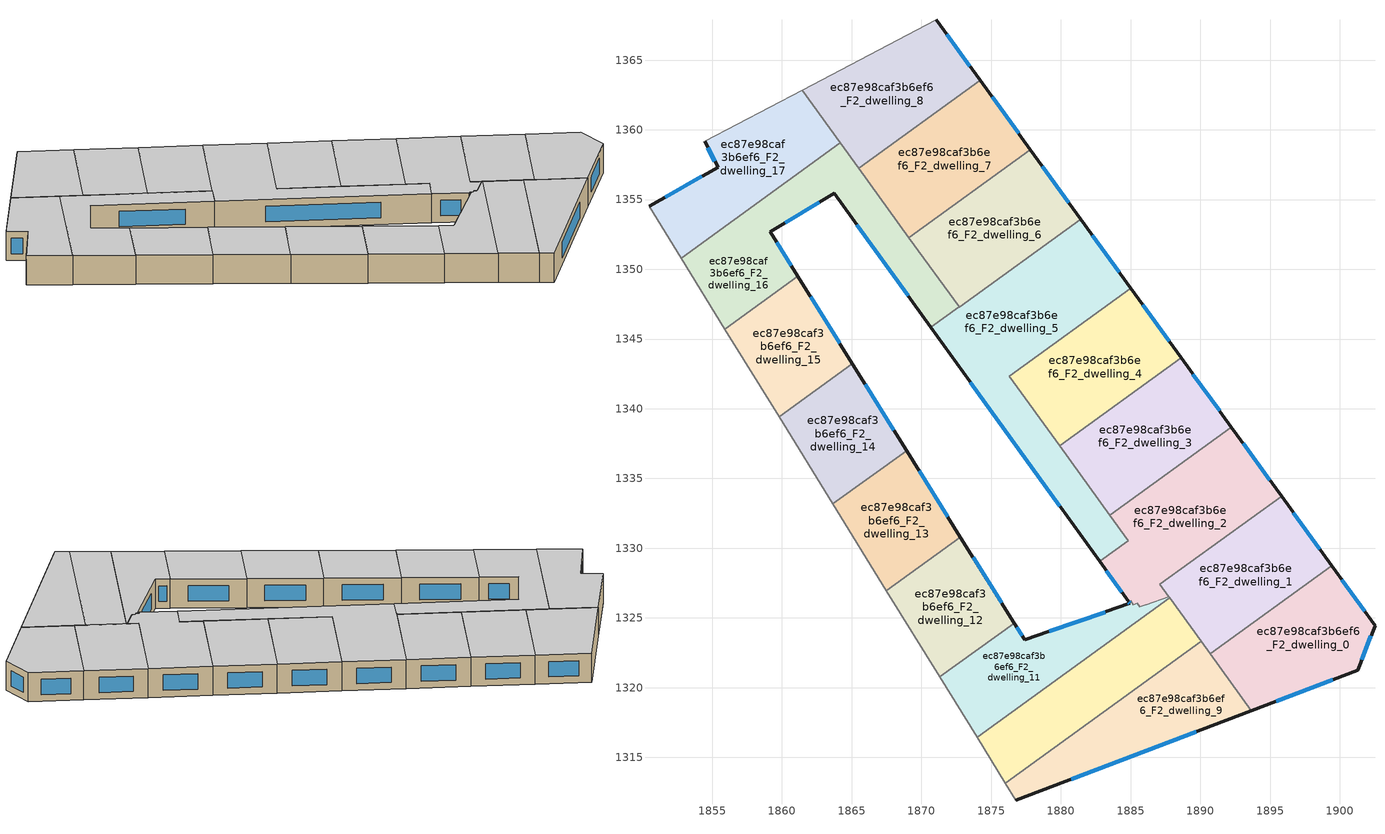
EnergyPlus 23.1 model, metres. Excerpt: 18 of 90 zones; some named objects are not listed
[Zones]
ec87e98caf3b6ef6_F2_dwelling_0
 floor to ec87e98caf3b6ef6_F1_dwelling_0 (EU_floor_Construction): 1899.42,1328.74 1902.52,1324.46 1901.3,1321.26 1893.65,1318.35 1890.7,1322.43 z6
 wall outside (EU_wall_Construction): 1893.65,1318.35 1901.3,1321.26 1902.52,1324.46 1899.42,1328.74 z6:9
 wall to ec87e98caf3b6ef6_F2_dwelling_1 (EU_wall_Construction): 1899.42,1328.74 1890.7,1322.43 z6:9
 wall to ec87e98caf3b6ef6_F2_dwelling_9 (EU_wall_Construction): 1890.7,1322.43 1893.65,1318.35 z6:9
 window (EU_Window_Construction): 1901.79,1325.46 1900.15,1327.74 / 1901.59,1322.01 1902.24,1323.71 / 1895.45,1319.04 1899.5,1320.58 z6.7:8.3
 ceiling to ec87e98caf3b6ef6_F3_dwelling_0 (EU_floor_Construction): 1901.3,1321.26 1902.52,1324.46 1899.42,1328.74 1890.7,1322.43 1893.65,1318.35 z9
ec87e98caf3b6ef6_F2_dwelling_1
 floor to ec87e98caf3b6ef6_F1_dwelling_1 (EU_floor_Construction): 1895.82,1333.71 1899.42,1328.74 1890.7,1322.43 1887.1,1327.4 z6
 wall outside (EU_wall_Construction): 1899.42,1328.74 1895.82,1333.71 z6:9
 wall to ec87e98caf3b6ef6_F2_dwelling_2 (EU_wall_Construction): 1895.82,1333.71 1887.1,1327.4 1887.73,1326.53 z6:9
 wall to ec87e98caf3b6ef6_F2_dwelling_10 (EU_wall_Construction): 1887.8,1326.44 1890.06,1323.33 z6:9
 wall to ec87e98caf3b6ef6_F2_dwelling_11 (EU_wall_Construction): 1887.73,1326.53 1887.8,1326.44 z6:9
 wall to ec87e98caf3b6ef6_F2_dwelling_9 (EU_wall_Construction): 1890.05,1323.33 1890.7,1322.43 z6:9
 window (EU_Window_Construction): 1898.57,1329.91 1896.67,1332.55 z6.7:8.3
 ceiling to ec87e98caf3b6ef6_F3_dwelling_1 (EU_floor_Construction): 1899.42,1328.74 1895.82,1333.71 1887.1,1327.4 1890.7,1322.43 z9
ec87e98caf3b6ef6_F2_dwelling_10
 floor to ec87e98caf3b6ef6_F1_dwelling_10 (EU_floor_Construction): 1887.8,1326.43 1890.05,1323.33 1876.01,1313.16 1873.99,1316.44 z6
 wall to ec87e98caf3b6ef6_F2_dwelling_11 (EU_wall_Construction): 1887.8,1326.43 1873.99,1316.44 z6:9
 wall to ec87e98caf3b6ef6_F2_dwelling_9 (EU_wall_Construction): 1876.01,1313.16 1890.05,1323.33 z6:9
 wall adiabatic (EU_wall_Construction): 1873.99,1316.44 1876.01,1313.16 z6:9
 ceiling to ec87e98caf3b6ef6_F3_dwelling_10 (EU_floor_Construction): 1890.05,1323.33 1887.8,1326.43 1873.99,1316.44 1876.01,1313.16 z9
ec87e98caf3b6ef6_F2_dwelling_11
 floor to ec87e98caf3b6ef6_F1_dwelling_11 (EU_floor_Construction): 1887.73,1326.53 1887.8,1326.43 1873.99,1316.44 1871.31,1320.77 1876.65,1324.63 1877.4,1323.42 1884.95,1326.04 1884.86,1326.16 1885.01,1326.21 1885.19,1325.96 1885.49,1326.06 1885.67,1325.81 1886.1,1325.96 z6
 wall outside (EU_wall_Construction): 1884.86,1326.16 1884.95,1326.04 1877.4,1323.42 1876.65,1324.63 z6:9
 wall to ec87e98caf3b6ef6_F2_dwelling_2 (EU_wall_Construction): 1887.73,1326.53 1886.1,1325.96 1885.67,1325.81 1885.49,1326.06 1885.19,1325.96 1885.01,1326.21 1884.86,1326.16 z6:9
 wall adiabatic (EU_wall_Construction): 1871.31,1320.77 1873.99,1316.44 z6:9
 wall to ec87e98caf3b6ef6_F2_dwelling_12 (EU_wall_Construction): 1876.65,1324.63 1871.31,1320.77 z6:9
 window (EU_Window_Construction): 1883.18,1325.42 1879.18,1324.04 / 1884.88,1326.13 1884.93,1326.07 / 1877.23,1323.71 1876.83,1324.35 z6.7:8.3
 ceiling to ec87e98caf3b6ef6_F3_dwelling_11 (EU_floor_Construction): 1885.67,1325.81 1885.49,1326.06 1885.19,1325.96 1885.01,1326.21 1884.86,1326.16 1884.95,1326.04 1877.4,1323.42 1876.65,1324.63 1871.31,1320.77 1873.99,1316.44 1887.8,1326.43 1887.73,1326.53 1886.1,1325.96 z9
ec87e98caf3b6ef6_F2_dwelling_12
 floor to ec87e98caf3b6ef6_F1_dwelling_12 (EU_floor_Construction): 1872.8,1330.8 1876.65,1324.63 1871.31,1320.77 1867.49,1326.96 z6
 wall outside (EU_wall_Construction): 1876.65,1324.63 1872.8,1330.8 z6:9
 wall adiabatic (EU_wall_Construction): 1867.49,1326.96 1871.31,1320.77 z6:9
 wall to ec87e98caf3b6ef6_F2_dwelling_13 (EU_wall_Construction): 1872.8,1330.8 1867.49,1326.96 z6:9
 window (EU_Window_Construction): 1875.75,1326.08 1873.71,1329.35 z6.7:8.3
 ceiling to ec87e98caf3b6ef6_F3_dwelling_12 (EU_floor_Construction): 1876.65,1324.63 1872.8,1330.8 1867.49,1326.96 1871.31,1320.77 z9
ec87e98caf3b6ef6_F2_dwelling_13
 floor to ec87e98caf3b6ef6_F1_dwelling_13 (EU_floor_Construction): 1868.94,1337 1872.8,1330.8 1867.49,1326.96 1863.65,1333.18 z6
 wall outside (EU_wall_Construction): 1872.8,1330.8 1868.94,1337 z6:9
 wall adiabatic (EU_wall_Construction): 1863.65,1333.18 1867.49,1326.96 z6:9
 wall to ec87e98caf3b6ef6_F2_dwelling_14 (EU_wall_Construction): 1868.94,1337 1863.65,1333.18 z6:9
 window (EU_Window_Construction): 1871.89,1332.26 1869.84,1335.55 z6.7:8.3
 ceiling to ec87e98caf3b6ef6_F3_dwelling_13 (EU_floor_Construction): 1872.8,1330.8 1868.94,1337 1863.65,1333.18 1867.49,1326.96 z9
ec87e98caf3b6ef6_F2_dwelling_14
 floor to ec87e98caf3b6ef6_F1_dwelling_14 (EU_floor_Construction): 1865.05,1343.23 1868.94,1337 1863.65,1333.18 1859.79,1339.43 z6
 wall outside (EU_wall_Construction): 1868.94,1337 1865.05,1343.23 z6:9
 wall adiabatic (EU_wall_Construction): 1859.79,1339.43 1863.65,1333.18 z6:9
 wall to ec87e98caf3b6ef6_F2_dwelling_15 (EU_wall_Construction): 1865.05,1343.23 1859.79,1339.43 z6:9
 window (EU_Window_Construction): 1868.02,1338.47 1865.96,1341.77 z6.7:8.3
 ceiling to ec87e98caf3b6ef6_F3_dwelling_14 (EU_floor_Construction): 1868.94,1337 1865.05,1343.23 1859.79,1339.43 1863.65,1333.18 z9
ec87e98caf3b6ef6_F2_dwelling_15
 floor to ec87e98caf3b6ef6_F1_dwelling_15 (EU_floor_Construction): 1861.14,1349.5 1865.05,1343.23 1859.79,1339.43 1855.91,1345.71 z6
 wall outside (EU_wall_Construction): 1865.05,1343.23 1861.14,1349.5 z6:9
 wall adiabatic (EU_wall_Construction): 1855.91,1345.71 1859.79,1339.43 z6:9
 wall to ec87e98caf3b6ef6_F2_dwelling_16 (EU_wall_Construction): 1861.14,1349.5 1855.91,1345.71 z6:9
 window (EU_Window_Construction): 1864.13,1344.71 1862.06,1348.03 z6.7:8.3
 ceiling to ec87e98caf3b6ef6_F3_dwelling_15 (EU_floor_Construction): 1865.05,1343.23 1861.14,1349.5 1855.91,1345.71 1859.79,1339.43 z9
ec87e98caf3b6ef6_F2_dwelling_16
 floor to ec87e98caf3b6ef6_F1_dwelling_16 (EU_floor_Construction): 1864.19,1359.06 1872.7,1347.31 1870.67,1345.84 1863.75,1355.44 1859.16,1352.67 1861.14,1349.5 1855.91,1345.71 1852.77,1350.79 z6
 wall outside (EU_wall_Construction): 1861.14,1349.5 1859.16,1352.67 1863.75,1355.44 1870.67,1345.84 z6:9
 wall adiabatic (EU_wall_Construction): 1852.77,1350.79 1855.91,1345.71 z6:9
 wall to ec87e98caf3b6ef6_F2_dwelling_17 (EU_wall_Construction): 1864.19,1359.06 1852.77,1350.79 z6:9
 wall to ec87e98caf3b6ef6_F2_dwelling_5 (EU_wall_Construction): 1870.67,1345.84 1872.7,1347.31 z6:9
 wall to ec87e98caf3b6ef6_F2_dwelling_7 (EU_wall_Construction): 1869.11,1352.27 1865.51,1357.24 z6:9
 wall to ec87e98caf3b6ef6_F2_dwelling_8 (EU_wall_Construction): 1865.51,1357.24 1864.19,1359.06 z6:9
 wall to ec87e98caf3b6ef6_F2_dwelling_6 (EU_wall_Construction): 1872.7,1347.31 1869.11,1352.27 z6:9
 window (EU_Window_Construction): 1860.24,1353.32 1862.67,1354.79 / 1860.68,1350.24 1859.63,1351.93 / 1865.38,1353.19 1869.05,1348.1 z6.7:8.3
 ceiling to ec87e98caf3b6ef6_F3_dwelling_16 (EU_floor_Construction): 1872.7,1347.31 1864.19,1359.06 1852.77,1350.79 1855.91,1345.71 1861.14,1349.5 1859.16,1352.67 1863.75,1355.44 1870.67,1345.84 z9
ec87e98caf3b6ef6_F2_dwelling_17
 floor to ec87e98caf3b6ef6_F1_dwelling_17 (EU_floor_Construction): 1861.45,1362.84 1864.19,1359.06 1852.77,1350.79 1850.47,1354.53 1855.43,1357.32 1854.45,1359.16 z6
 wall outside (EU_wall_Construction): 1854.45,1359.16 1855.43,1357.32 1850.47,1354.53 z6:9
 wall adiabatic (EU_wall_Construction): 1861.45,1362.84 1854.45,1359.16 / 1850.47,1354.53 1852.77,1350.79 z6:9
 wall to ec87e98caf3b6ef6_F2_dwelling_8 (EU_wall_Construction): 1864.19,1359.06 1861.45,1362.84 z6:9
 window (EU_Window_Construction): 1854.26,1356.66 1851.63,1355.18 / 1854.68,1358.73 1855.2,1357.75 z6.7:8.3
 ceiling to ec87e98caf3b6ef6_F3_dwelling_17 (EU_floor_Construction): 1864.19,1359.06 1861.45,1362.84 1854.45,1359.16 1855.43,1357.32 1850.47,1354.53 1852.77,1350.79 z9
ec87e98caf3b6ef6_F2_dwelling_2
 floor to ec87e98caf3b6ef6_F1_dwelling_2 (EU_floor_Construction): 1892.22,1338.68 1895.82,1333.71 1887.1,1327.4 1887.73,1326.53 1886.1,1325.96 1885.67,1325.81 1885.49,1326.06 1885.19,1325.96 1885.01,1326.21 1884.86,1326.16 1882.77,1329.06 1884.83,1330.55 1883.51,1332.38 z6
 wall outside (EU_wall_Construction): 1882.77,1329.06 1884.86,1326.16 / 1895.82,1333.71 1892.22,1338.68 z6:9
 wall to ec87e98caf3b6ef6_F2_dwelling_5 (EU_wall_Construction): 1883.51,1332.38 1884.83,1330.55 1882.77,1329.06 z6:9
 wall to ec87e98caf3b6ef6_F2_dwelling_3 (EU_wall_Construction): 1892.22,1338.68 1883.51,1332.38 z6:9
 window (EU_Window_Construction): 1883.26,1328.38 1884.37,1326.84 / 1894.97,1334.88 1893.07,1337.52 z6.7:8.3
 ceiling to ec87e98caf3b6ef6_F3_dwelling_2 (EU_floor_Construction): 1895.82,1333.71 1892.22,1338.68 1883.51,1332.38 1884.83,1330.55 1882.77,1329.06 1884.86,1326.16 1885.01,1326.21 1885.19,1325.96 1885.49,1326.06 1885.67,1325.81 1886.1,1325.96 1887.73,1326.53 1887.1,1327.4 z9
ec87e98caf3b6ef6_F2_dwelling_3
 floor to ec87e98caf3b6ef6_F1_dwelling_3 (EU_floor_Construction): 1888.62,1343.66 1892.22,1338.68 1883.51,1332.38 1879.91,1337.35 z6
 wall outside (EU_wall_Construction): 1892.22,1338.68 1888.62,1343.66 z6:9
 wall to ec87e98caf3b6ef6_F2_dwelling_4 (EU_wall_Construction): 1888.62,1343.66 1879.91,1337.35 z6:9
 wall to ec87e98caf3b6ef6_F2_dwelling_5 (EU_wall_Construction): 1879.91,1337.35 1883.5,1332.38 z6:9
 window (EU_Window_Construction): 1891.37,1339.85 1889.47,1342.49 z6.7:8.3
 ceiling to ec87e98caf3b6ef6_F3_dwelling_3 (EU_floor_Construction): 1892.22,1338.68 1888.62,1343.66 1879.91,1337.35 1883.51,1332.38 z9
ec87e98caf3b6ef6_F2_dwelling_4
 floor to ec87e98caf3b6ef6_F1_dwelling_4 (EU_floor_Construction): 1885.02,1348.63 1888.62,1343.66 1879.91,1337.35 1876.31,1342.32 z6
 wall outside (EU_wall_Construction): 1888.62,1343.66 1885.02,1348.63 z6:9
 wall to ec87e98caf3b6ef6_F2_dwelling_5 (EU_wall_Construction): 1885.02,1348.63 1876.31,1342.32 1879.91,1337.35 z6:9
 window (EU_Window_Construction): 1887.78,1344.82 1885.87,1347.46 z6.7:8.3
 ceiling to ec87e98caf3b6ef6_F3_dwelling_4 (EU_floor_Construction): 1888.62,1343.66 1885.02,1348.63 1876.31,1342.32 1879.91,1337.35 z9
ec87e98caf3b6ef6_F2_dwelling_5
 floor to ec87e98caf3b6ef6_F1_dwelling_5 (EU_floor_Construction): 1881.42,1353.6 1885.02,1348.63 1876.31,1342.32 1884.83,1330.55 1882.77,1329.06 1870.67,1345.84 1872.7,1347.31 1872.71,1347.29 z6
 wall outside (EU_wall_Construction): 1885.02,1348.63 1881.42,1353.6 / 1870.67,1345.84 1882.77,1329.06 z6:9
 wall to ec87e98caf3b6ef6_F2_dwelling_6 (EU_wall_Construction): 1881.42,1353.6 1872.71,1347.29 1872.7,1347.31 z6:9
 window (EU_Window_Construction): 1884.18,1349.79 1882.27,1352.43 / 1873.51,1341.9 1879.93,1333 z6.7:8.3
 ceiling to ec87e98caf3b6ef6_F3_dwelling_5 (EU_floor_Construction): 1884.83,1330.55 1876.31,1342.32 1885.02,1348.63 1881.42,1353.6 1872.71,1347.29 1872.7,1347.31 1870.67,1345.84 1882.77,1329.06 z9
ec87e98caf3b6ef6_F2_dwelling_6
 floor to ec87e98caf3b6ef6_F1_dwelling_6 (EU_floor_Construction): 1877.82,1358.57 1881.42,1353.6 1872.71,1347.29 1869.11,1352.27 z6
 wall outside (EU_wall_Construction): 1881.42,1353.6 1877.82,1358.57 z6:9
 wall to ec87e98caf3b6ef6_F2_dwelling_7 (EU_wall_Construction): 1877.82,1358.57 1869.11,1352.27 z6:9
 window (EU_Window_Construction): 1880.57,1354.77 1878.66,1357.4 z6.7:8.3
 ceiling to ec87e98caf3b6ef6_F3_dwelling_6 (EU_floor_Construction): 1881.42,1353.6 1877.82,1358.57 1869.11,1352.27 1872.71,1347.29 z9
ec87e98caf3b6ef6_F2_dwelling_7
 floor to ec87e98caf3b6ef6_F1_dwelling_7 (EU_floor_Construction): 1874.22,1363.54 1877.82,1358.57 1869.11,1352.27 1865.51,1357.24 z6
 wall outside (EU_wall_Construction): 1877.82,1358.57 1874.22,1363.54 z6:9
 wall to ec87e98caf3b6ef6_F2_dwelling_8 (EU_wall_Construction): 1874.22,1363.54 1865.51,1357.24 z6:9
 window (EU_Window_Construction): 1876.97,1359.74 1875.06,1362.38 z6.7:8.3
 ceiling to ec87e98caf3b6ef6_F3_dwelling_7 (EU_floor_Construction): 1877.82,1358.57 1874.22,1363.54 1865.51,1357.24 1869.11,1352.27 z9
ec87e98caf3b6ef6_F2_dwelling_8
 floor to ec87e98caf3b6ef6_F1_dwelling_8 (EU_floor_Construction): 1871.07,1367.89 1874.22,1363.54 1865.51,1357.24 1861.45,1362.84 z6
 wall outside (EU_wall_Construction): 1874.22,1363.54 1871.07,1367.89 z6:9
 wall adiabatic (EU_wall_Construction): 1871.07,1367.89 1861.45,1362.84 z6:9
 window (EU_Window_Construction): 1873.48,1364.57 1871.81,1366.87 z6.7:8.3
 ceiling to ec87e98caf3b6ef6_F3_dwelling_8 (EU_floor_Construction): 1874.22,1363.54 1871.07,1367.89 1861.45,1362.84 1865.51,1357.24 z9
ec87e98caf3b6ef6_F2_dwelling_9
 floor to ec87e98caf3b6ef6_F1_dwelling_9 (EU_floor_Construction): 1890.05,1323.33 1893.65,1318.35 1876.77,1311.93 1876.01,1313.16 z6
 wall outside (EU_wall_Construction): 1876.77,1311.93 1893.65,1318.35 z6:9
 wall adiabatic (EU_wall_Construction): 1876.01,1313.16 1876.77,1311.93 z6:9
 window (EU_Window_Construction): 1880.74,1313.44 1889.69,1316.84 z6.7:8.3
 ceiling to ec87e98caf3b6ef6_F3_dwelling_9 (EU_floor_Construction): 1893.65,1318.35 1890.05,1323.33 1876.01,1313.16 1876.77,1311.93 z9
[Building]
EU S2 Campaign: North Axis=0; Terrain=City; Solar Distribution=FullExterior
[Site:Location]
Budapest.Ferenc.Liszt.Intl.AP: Latitude=47.437; Longitude=19.256; Time Zone=1; Elevation=185
[SizingPeriod:WeatherFileDays]
AnnualSizingPeriod: Begin Month=1; Begin Day of Month=1; End Month=12; End Day of Month=31; Day of Week for Start Day=Monday; Use Weather File Daylight Saving Period=No; Use Weather File Rain and Snow Indicators=No
[MATERIAL]
EU_InternalMass_Material: Roughness=MediumRough; Thickness=0.1; Conductivity=1; Density=1800; Specific Heat=900; Thermal Absorptance=0.9; Solar Absorptance=0.7; Visible Absorptance=0.7
[MATERIAL:NOMASS] Roughness=MediumRough; Thermal Absorptance=0.9; Solar Absorptance=0.7; Visible Absorptance=0.7
Name | Thermal Resistance
EU_wall_NoMass | 0.832559
EU_floor_NoMass | 0.872794
[WINDOWMATERIAL:SIMPLEGLAZINGSYSTEM]
EU_Window_SimpleGlazing: UFactor=2.79869; Solar Heat Gain Coefficient=0.75; Visible Transmittance=0.75
[CONSTRUCTION]
EU_wall_Construction: EU_wall_NoMass
EU_floor_Construction: EU_floor_NoMass
EU_Window_Construction: EU_Window_SimpleGlazing
EU_InternalMass_Construction: EU_InternalMass_Material
[ZONE] Type=1; Multiplier=1; Ceiling Height=autocalculate; Floor Area=autocalculate; Part of Total Floor Area=Yes
Name | Volume
ec87e98caf3b6ef6_F2_dwelling_0 | 198.075
ec87e98caf3b6ef6_F2_dwelling_1 | 198.097
ec87e98caf3b6ef6_F2_dwelling_10 | 198.062
ec87e98caf3b6ef6_F2_dwelling_11 | 163.71
ec87e98caf3b6ef6_F2_dwelling_12 | 143.034
ec87e98caf3b6ef6_F2_dwelling_13 | 143.03
ec87e98caf3b6ef6_F2_dwelling_14 | 143.071
ec87e98caf3b6ef6_F2_dwelling_15 | 143.099
ec87e98caf3b6ef6_F2_dwelling_16 | 261.92
ec87e98caf3b6ef6_F2_dwelling_17 | 198.087
ec87e98caf3b6ef6_F2_dwelling_2 | 232.455
ec87e98caf3b6ef6_F2_dwelling_3 | 198.093
ec87e98caf3b6ef6_F2_dwelling_4 | 198.084
ec87e98caf3b6ef6_F2_dwelling_5 | 354.349
ec87e98caf3b6ef6_F2_dwelling_6 | 198.079
ec87e98caf3b6ef6_F2_dwelling_7 | 198.101
ec87e98caf3b6ef6_F2_dwelling_8 | 198.094
ec87e98caf3b6ef6_F2_dwelling_9 | 198.104
[INTERNALMASS] Construction=EU_InternalMass_Construction
Name | Zone or ZoneList | Surface Area
ec87e98caf3b6ef6_F2_dwelling_0_EU_InternalMass | ec87e98caf3b6ef6_F2_dwelling_0 | 66.0253
ec87e98caf3b6ef6_F2_dwelling_1_EU_InternalMass | ec87e98caf3b6ef6_F2_dwelling_1 | 66.0325
ec87e98caf3b6ef6_F2_dwelling_2_EU_InternalMass | ec87e98caf3b6ef6_F2_dwelling_2 | 77.4875
ec87e98caf3b6ef6_F2_dwelling_3_EU_InternalMass | ec87e98caf3b6ef6_F2_dwelling_3 | 66.0309
ec87e98caf3b6ef6_F2_dwelling_4_EU_InternalMass | ec87e98caf3b6ef6_F2_dwelling_4 | 66.028
ec87e98caf3b6ef6_F2_dwelling_5_EU_InternalMass | ec87e98caf3b6ef6_F2_dwelling_5 | 118.117
ec87e98caf3b6ef6_F2_dwelling_6_EU_InternalMass | ec87e98caf3b6ef6_F2_dwelling_6 | 66.0264
ec87e98caf3b6ef6_F2_dwelling_7_EU_InternalMass | ec87e98caf3b6ef6_F2_dwelling_7 | 66.0335
ec87e98caf3b6ef6_F2_dwelling_8_EU_InternalMass | ec87e98caf3b6ef6_F2_dwelling_8 | 66.0313
ec87e98caf3b6ef6_F2_dwelling_9_EU_InternalMass | ec87e98caf3b6ef6_F2_dwelling_9 | 66.0374
ec87e98caf3b6ef6_F2_dwelling_10_EU_InternalMass | ec87e98caf3b6ef6_F2_dwelling_10 | 66.0205
ec87e98caf3b6ef6_F2_dwelling_11_EU_InternalMass | ec87e98caf3b6ef6_F2_dwelling_11 | 54.5689
ec87e98caf3b6ef6_F2_dwelling_12_EU_InternalMass | ec87e98caf3b6ef6_F2_dwelling_12 | 47.6778
ec87e98caf3b6ef6_F2_dwelling_13_EU_InternalMass | ec87e98caf3b6ef6_F2_dwelling_13 | 47.6768
ec87e98caf3b6ef6_F2_dwelling_14_EU_InternalMass | ec87e98caf3b6ef6_F2_dwelling_14 | 47.6903
ec87e98caf3b6ef6_F2_dwelling_15_EU_InternalMass | ec87e98caf3b6ef6_F2_dwelling_15 | 47.6997
ec87e98caf3b6ef6_F2_dwelling_16_EU_InternalMass | ec87e98caf3b6ef6_F2_dwelling_16 | 87.3117
ec87e98caf3b6ef6_F2_dwelling_17_EU_InternalMass | ec87e98caf3b6ef6_F2_dwelling_17 | 66.0289
[OTHEREQUIPMENT] Fuel Type=Electricity; Design Level Calculation Method=Watts/Area; Power per Zone Floor Area=1; Fraction Latent=0; Fraction Radiant=0; Fraction Lost=0; Carbon Dioxide Generation Rate=0; EndUse Subcategory=EU_Step8_InternalGains
Name | Zone or ZoneList or Space or SpaceList | Schedule
EU_Step8_InternalGain_ec87e98caf3b6ef6_F2_dwelling_0_f000 | ec87e98caf3b6ef6_F2_dwelling_0 | EU_Step8_GainSchedule_ec87e98caf3b6ef6_F2_dwelling_0_f000
EU_Step8_InternalGain_ec87e98caf3b6ef6_F2_dwelling_1_f000 | ec87e98caf3b6ef6_F2_dwelling_1 | EU_Step8_GainSchedule_ec87e98caf3b6ef6_F2_dwelling_1_f000
EU_Step8_InternalGain_ec87e98caf3b6ef6_F2_dwelling_2_f000 | ec87e98caf3b6ef6_F2_dwelling_2 | EU_Step8_GainSchedule_ec87e98caf3b6ef6_F2_dwelling_2_f000
EU_Step8_InternalGain_ec87e98caf3b6ef6_F2_dwelling_3_f000 | ec87e98caf3b6ef6_F2_dwelling_3 | EU_Step8_GainSchedule_ec87e98caf3b6ef6_F2_dwelling_3_f000
EU_Step8_InternalGain_ec87e98caf3b6ef6_F2_dwelling_4_f000 | ec87e98caf3b6ef6_F2_dwelling_4 | EU_Step8_GainSchedule_ec87e98caf3b6ef6_F2_dwelling_4_f000
EU_Step8_InternalGain_ec87e98caf3b6ef6_F2_dwelling_5_f000 | ec87e98caf3b6ef6_F2_dwelling_5 | EU_Step8_GainSchedule_ec87e98caf3b6ef6_F2_dwelling_5_f000
EU_Step8_InternalGain_ec87e98caf3b6ef6_F2_dwelling_6_f000 | ec87e98caf3b6ef6_F2_dwelling_6 | EU_Step8_GainSchedule_ec87e98caf3b6ef6_F2_dwelling_6_f000
EU_Step8_InternalGain_ec87e98caf3b6ef6_F2_dwelling_7_f000 | ec87e98caf3b6ef6_F2_dwelling_7 | EU_Step8_GainSchedule_ec87e98caf3b6ef6_F2_dwelling_7_f000
EU_Step8_InternalGain_ec87e98caf3b6ef6_F2_dwelling_8_f000 | ec87e98caf3b6ef6_F2_dwelling_8 | EU_Step8_GainSchedule_ec87e98caf3b6ef6_F2_dwelling_8_f000
EU_Step8_InternalGain_ec87e98caf3b6ef6_F2_dwelling_9_f000 | ec87e98caf3b6ef6_F2_dwelling_9 | EU_Step8_GainSchedule_ec87e98caf3b6ef6_F2_dwelling_9_f000
EU_Step8_InternalGain_ec87e98caf3b6ef6_F2_dwelling_10_f000 | ec87e98caf3b6ef6_F2_dwelling_10 | EU_Step8_GainSchedule_ec87e98caf3b6ef6_F2_dwelling_10_f000
EU_Step8_InternalGain_ec87e98caf3b6ef6_F2_dwelling_11_f000 | ec87e98caf3b6ef6_F2_dwelling_11 | EU_Step8_GainSchedule_ec87e98caf3b6ef6_F2_dwelling_11_f000
EU_Step8_InternalGain_ec87e98caf3b6ef6_F2_dwelling_12_f000 | ec87e98caf3b6ef6_F2_dwelling_12 | EU_Step8_GainSchedule_ec87e98caf3b6ef6_F2_dwelling_12_f000
EU_Step8_InternalGain_ec87e98caf3b6ef6_F2_dwelling_13_f000 | ec87e98caf3b6ef6_F2_dwelling_13 | EU_Step8_GainSchedule_ec87e98caf3b6ef6_F2_dwelling_13_f000
EU_Step8_InternalGain_ec87e98caf3b6ef6_F2_dwelling_14_f000 | ec87e98caf3b6ef6_F2_dwelling_14 | EU_Step8_GainSchedule_ec87e98caf3b6ef6_F2_dwelling_14_f000
EU_Step8_InternalGain_ec87e98caf3b6ef6_F2_dwelling_15_f000 | ec87e98caf3b6ef6_F2_dwelling_15 | EU_Step8_GainSchedule_ec87e98caf3b6ef6_F2_dwelling_15_f000
EU_Step8_InternalGain_ec87e98caf3b6ef6_F2_dwelling_16_f000 | ec87e98caf3b6ef6_F2_dwelling_16 | EU_Step8_GainSchedule_ec87e98caf3b6ef6_F2_dwelling_16_f000
EU_Step8_InternalGain_ec87e98caf3b6ef6_F2_dwelling_17_f000 | ec87e98caf3b6ef6_F2_dwelling_17 | EU_Step8_GainSchedule_ec87e98caf3b6ef6_F2_dwelling_17_f000
[ZONEVENTILATION:DESIGNFLOWRATE] Schedule=EU_AlwaysOn; Design Flow Rate Calculation Method=AirChanges/Hour; Air Changes per Hour=0.475469; Ventilation Type=Natural; Fan Pressure Rise=0; Fan Total Efficiency=1; Constant Term Coefficient=1; Temperature Term Coefficient=0; Velocity Term Coefficient=0; Velocity Squared Term Coefficient=0; Minimum Indoor Temperature=-100; Maximum Indoor Temperature=100; Delta Temperature=-100; Minimum Outdoor Temperature=-100; Maximum Outdoor Temperature=100; Maximum Wind Speed=40
Name | Zone or ZoneList or Space or SpaceList
EU_ConstantAir_ec87e98caf3b6ef6_F2_dwelling_0 | ec87e98caf3b6ef6_F2_dwelling_0
EU_ConstantAir_ec87e98caf3b6ef6_F2_dwelling_1 | ec87e98caf3b6ef6_F2_dwelling_1
EU_ConstantAir_ec87e98caf3b6ef6_F2_dwelling_2 | ec87e98caf3b6ef6_F2_dwelling_2
EU_ConstantAir_ec87e98caf3b6ef6_F2_dwelling_3 | ec87e98caf3b6ef6_F2_dwelling_3
EU_ConstantAir_ec87e98caf3b6ef6_F2_dwelling_4 | ec87e98caf3b6ef6_F2_dwelling_4
EU_ConstantAir_ec87e98caf3b6ef6_F2_dwelling_5 | ec87e98caf3b6ef6_F2_dwelling_5
EU_ConstantAir_ec87e98caf3b6ef6_F2_dwelling_6 | ec87e98caf3b6ef6_F2_dwelling_6
EU_ConstantAir_ec87e98caf3b6ef6_F2_dwelling_7 | ec87e98caf3b6ef6_F2_dwelling_7
EU_ConstantAir_ec87e98caf3b6ef6_F2_dwelling_8 | ec87e98caf3b6ef6_F2_dwelling_8
EU_ConstantAir_ec87e98caf3b6ef6_F2_dwelling_9 | ec87e98caf3b6ef6_F2_dwelling_9
EU_ConstantAir_ec87e98caf3b6ef6_F2_dwelling_10 | ec87e98caf3b6ef6_F2_dwelling_10
EU_ConstantAir_ec87e98caf3b6ef6_F2_dwelling_11 | ec87e98caf3b6ef6_F2_dwelling_11
EU_ConstantAir_ec87e98caf3b6ef6_F2_dwelling_12 | ec87e98caf3b6ef6_F2_dwelling_12
EU_ConstantAir_ec87e98caf3b6ef6_F2_dwelling_13 | ec87e98caf3b6ef6_F2_dwelling_13
EU_ConstantAir_ec87e98caf3b6ef6_F2_dwelling_14 | ec87e98caf3b6ef6_F2_dwelling_14
EU_ConstantAir_ec87e98caf3b6ef6_F2_dwelling_15 | ec87e98caf3b6ef6_F2_dwelling_15
EU_ConstantAir_ec87e98caf3b6ef6_F2_dwelling_16 | ec87e98caf3b6ef6_F2_dwelling_16
EU_ConstantAir_ec87e98caf3b6ef6_F2_dwelling_17 | ec87e98caf3b6ef6_F2_dwelling_17
[HVACTEMPLATE:ZONE:IDEALLOADSAIRSYSTEM] System Availability Schedule=EU_AlwaysOn; Maximum Heating Supply Air Temperature=50; Minimum Cooling Supply Air Temperature=13; Maximum Heating Supply Air Humidity Ratio=0.0156; Minimum Cooling Supply Air Humidity Ratio=0.0077; Heating Limit=NoLimit; Cooling Limit=NoLimit; Heating Availability Schedule=EU_AlwaysOn; Cooling Availability Schedule=EU_CoolingOff; Dehumidification Control Type=ConstantSensibleHeatRatio; Cooling Sensible Heat Ratio=0.7; Dehumidification Setpoint=60; Humidification Control Type=None; Humidification Setpoint=30; Outdoor Air Method=None; Outdoor Air Flow Rate per Person=0.00944; Outdoor Air Flow Rate per Zone Floor Area=0; Outdoor Air Flow Rate per Zone=0; Demand Controlled Ventilation Type=None; Outdoor Air Economizer Type=NoEconomizer; Heat Recovery Type=None; Sensible Heat Recovery Effectiveness=0.7; Latent Heat Recovery Effectiveness=0.65
Name | Template Thermostat
ec87e98caf3b6ef6_F2_dwelling_0 | EU_HeatOnly_ec87e98caf3b6ef6_F2_dwelling_0
ec87e98caf3b6ef6_F2_dwelling_1 | EU_HeatOnly_ec87e98caf3b6ef6_F2_dwelling_1
ec87e98caf3b6ef6_F2_dwelling_2 | EU_HeatOnly_ec87e98caf3b6ef6_F2_dwelling_2
ec87e98caf3b6ef6_F2_dwelling_3 | EU_HeatOnly_ec87e98caf3b6ef6_F2_dwelling_3
ec87e98caf3b6ef6_F2_dwelling_4 | EU_HeatOnly_ec87e98caf3b6ef6_F2_dwelling_4
ec87e98caf3b6ef6_F2_dwelling_5 | EU_HeatOnly_ec87e98caf3b6ef6_F2_dwelling_5
ec87e98caf3b6ef6_F2_dwelling_6 | EU_HeatOnly_ec87e98caf3b6ef6_F2_dwelling_6
ec87e98caf3b6ef6_F2_dwelling_7 | EU_HeatOnly_ec87e98caf3b6ef6_F2_dwelling_7
ec87e98caf3b6ef6_F2_dwelling_8 | EU_HeatOnly_ec87e98caf3b6ef6_F2_dwelling_8
ec87e98caf3b6ef6_F2_dwelling_9 | EU_HeatOnly_ec87e98caf3b6ef6_F2_dwelling_9
ec87e98caf3b6ef6_F2_dwelling_10 | EU_HeatOnly_ec87e98caf3b6ef6_F2_dwelling_10
ec87e98caf3b6ef6_F2_dwelling_11 | EU_HeatOnly_ec87e98caf3b6ef6_F2_dwelling_11
ec87e98caf3b6ef6_F2_dwelling_12 | EU_HeatOnly_ec87e98caf3b6ef6_F2_dwelling_12
ec87e98caf3b6ef6_F2_dwelling_13 | EU_HeatOnly_ec87e98caf3b6ef6_F2_dwelling_13
ec87e98caf3b6ef6_F2_dwelling_14 | EU_HeatOnly_ec87e98caf3b6ef6_F2_dwelling_14
ec87e98caf3b6ef6_F2_dwelling_15 | EU_HeatOnly_ec87e98caf3b6ef6_F2_dwelling_15
ec87e98caf3b6ef6_F2_dwelling_16 | EU_HeatOnly_ec87e98caf3b6ef6_F2_dwelling_16
ec87e98caf3b6ef6_F2_dwelling_17 | EU_HeatOnly_ec87e98caf3b6ef6_F2_dwelling_17
[SIZING:ZONE] Zone Cooling Design Supply Air Temperature Input Method=SupplyAirTemperature; Zone Cooling Design Supply Air Temperature=13; Zone Heating Design Supply Air Temperature Input Method=SupplyAirTemperature; Zone Heating Design Supply Air Temperature=50; Zone Cooling Design Supply Air Humidity Ratio=0.008; Zone Heating Design Supply Air Humidity Ratio=0.008; Cooling Design Air Flow Method=DesignDay; Cooling Design Air Flow Rate=0; Cooling Minimum Air Flow per Zone Floor Area=0.000762; Cooling Minimum Air Flow=0; Cooling Minimum Air Flow Fraction=0.2; Heating Design Air Flow Method=DesignDay; Heating Design Air Flow Rate=0; Heating Maximum Air Flow per Zone Floor Area=0.002032; Heating Maximum Air Flow=0.141576; Heating Maximum Air Flow Fraction=0.3; Account for Dedicated Outdoor Air System=No; Dedicated Outdoor Air System Control Strategy=NeutralSupplyAir; Dedicated Outdoor Air Low Setpoint Temperature for Design=autosize; Dedicated Outdoor Air High Setpoint Temperature for Design=autosize; Zone Load Sizing Method=Sensible Load Only No Latent Load; Zone Latent Cooling Design Supply Air Humidity Ratio Input Method=HumidityRatioDifference; Zone Cooling Design Supply Air Humidity Ratio Difference=0.005; Zone Latent Heating Design Supply Air Humidity Ratio Input Method=HumidityRatioDifference; Zone Humidification Design Supply Air Humidity Ratio Difference=0.005
ec87e98caf3b6ef6_F2_dwelling_0; ec87e98caf3b6ef6_F2_dwelling_1; ec87e98caf3b6ef6_F2_dwelling_2; ec87e98caf3b6ef6_F2_dwelling_3; ec87e98caf3b6ef6_F2_dwelling_4; ec87e98caf3b6ef6_F2_dwelling_5; ec87e98caf3b6ef6_F2_dwelling_6; ec87e98caf3b6ef6_F2_dwelling_7; ec87e98caf3b6ef6_F2_dwelling_8; ec87e98caf3b6ef6_F2_dwelling_9; ec87e98caf3b6ef6_F2_dwelling_10; ec87e98caf3b6ef6_F2_dwelling_11; ec87e98caf3b6ef6_F2_dwelling_12; ec87e98caf3b6ef6_F2_dwelling_13; ec87e98caf3b6ef6_F2_dwelling_14; ec87e98caf3b6ef6_F2_dwelling_15; ec87e98caf3b6ef6_F2_dwelling_16; ec87e98caf3b6ef6_F2_dwelling_17
[SCHEDULE:CONSTANT]
Name | Hourly Value
EU_AlwaysOn | 1
EU_CoolingOff | 0
[SCHEDULE:FILE] Column Number=1; Rows to Skip at Top=0; Number of Hours of Data=8760; Column Separator=Comma; Interpolate to Timestep=No; Minutes per Item=60; Adjust Schedule for Daylight Savings=Yes
Name | File
EU_Step8_GainSchedule_ec87e98caf3b6ef6_F2_dwelling_0_f000 | ../../schedules/ec87e98caf3b6ef6/ec87e98caf3b6ef6_F2_dwelling_0_f000_gain.csv
EU_Step8_GainSchedule_ec87e98caf3b6ef6_F2_dwelling_1_f000 | ../../schedules/ec87e98caf3b6ef6/ec87e98caf3b6ef6_F2_dwelling_1_f000_gain.csv
EU_Step8_GainSchedule_ec87e98caf3b6ef6_F2_dwelling_2_f000 | ../../schedules/ec87e98caf3b6ef6/ec87e98caf3b6ef6_F2_dwelling_2_f000_gain.csv
EU_Step8_GainSchedule_ec87e98caf3b6ef6_F2_dwelling_3_f000 | ../../schedules/ec87e98caf3b6ef6/ec87e98caf3b6ef6_F2_dwelling_3_f000_gain.csv
EU_Step8_GainSchedule_ec87e98caf3b6ef6_F2_dwelling_4_f000 | ../../schedules/ec87e98caf3b6ef6/ec87e98caf3b6ef6_F2_dwelling_4_f000_gain.csv
EU_Step8_GainSchedule_ec87e98caf3b6ef6_F2_dwelling_5_f000 | ../../schedules/ec87e98caf3b6ef6/ec87e98caf3b6ef6_F2_dwelling_5_f000_gain.csv
EU_Step8_GainSchedule_ec87e98caf3b6ef6_F2_dwelling_6_f000 | ../../schedules/ec87e98caf3b6ef6/ec87e98caf3b6ef6_F2_dwelling_6_f000_gain.csv
EU_Step8_GainSchedule_ec87e98caf3b6ef6_F2_dwelling_7_f000 | ../../schedules/ec87e98caf3b6ef6/ec87e98caf3b6ef6_F2_dwelling_7_f000_gain.csv
EU_Step8_GainSchedule_ec87e98caf3b6ef6_F2_dwelling_8_f000 | ../../schedules/ec87e98caf3b6ef6/ec87e98caf3b6ef6_F2_dwelling_8_f000_gain.csv
EU_Step8_GainSchedule_ec87e98caf3b6ef6_F2_dwelling_9_f000 | ../../schedules/ec87e98caf3b6ef6/ec87e98caf3b6ef6_F2_dwelling_9_f000_gain.csv
EU_Step8_GainSchedule_ec87e98caf3b6ef6_F2_dwelling_10_f000 | ../../schedules/ec87e98caf3b6ef6/ec87e98caf3b6ef6_F2_dwelling_10_f000_gain.csv
EU_Step8_GainSchedule_ec87e98caf3b6ef6_F2_dwelling_11_f000 | ../../schedules/ec87e98caf3b6ef6/ec87e98caf3b6ef6_F2_dwelling_11_f000_gain.csv
EU_Step8_GainSchedule_ec87e98caf3b6ef6_F2_dwelling_12_f000 | ../../schedules/ec87e98caf3b6ef6/ec87e98caf3b6ef6_F2_dwelling_12_f000_gain.csv
EU_Step8_GainSchedule_ec87e98caf3b6ef6_F2_dwelling_13_f000 | ../../schedules/ec87e98caf3b6ef6/ec87e98caf3b6ef6_F2_dwelling_13_f000_gain.csv
EU_Step8_GainSchedule_ec87e98caf3b6ef6_F2_dwelling_14_f000 | ../../schedules/ec87e98caf3b6ef6/ec87e98caf3b6ef6_F2_dwelling_14_f000_gain.csv
EU_Step8_GainSchedule_ec87e98caf3b6ef6_F2_dwelling_15_f000 | ../../schedules/ec87e98caf3b6ef6/ec87e98caf3b6ef6_F2_dwelling_15_f000_gain.csv
EU_Step8_GainSchedule_ec87e98caf3b6ef6_F2_dwelling_16_f000 | ../../schedules/ec87e98caf3b6ef6/ec87e98caf3b6ef6_F2_dwelling_16_f000_gain.csv
EU_Step8_GainSchedule_ec87e98caf3b6ef6_F2_dwelling_17_f000 | ../../schedules/ec87e98caf3b6ef6/ec87e98caf3b6ef6_F2_dwelling_17_f000_gain.csv
